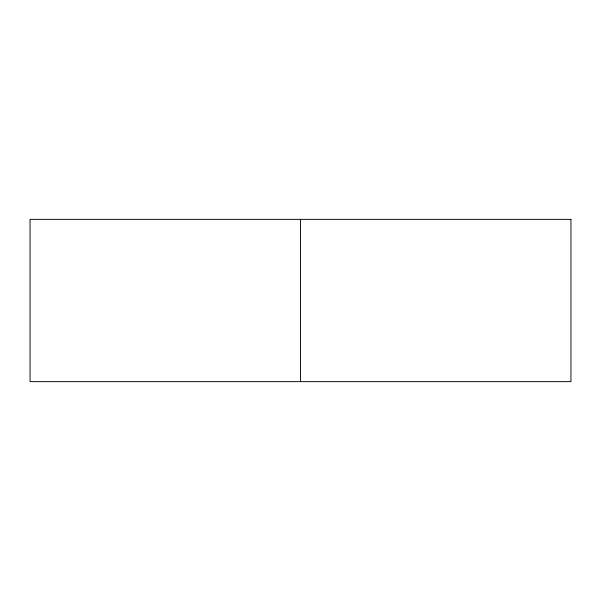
<?xml version="1.0" encoding="UTF-8"?>
<svg xmlns="http://www.w3.org/2000/svg" width="601" height="601" viewBox="0 0 601 601"><rect width="100%" height="100%" fill="white"/><g stroke="black" fill="none" stroke-linecap="round" stroke-linejoin="round"><path stroke-width="0.9" d="M300.5 219.365L300.5 381.635M570.95 219.365L30.05 219.365L30.05 381.635L570.95 381.635L570.95 219.365"/></g></svg>
